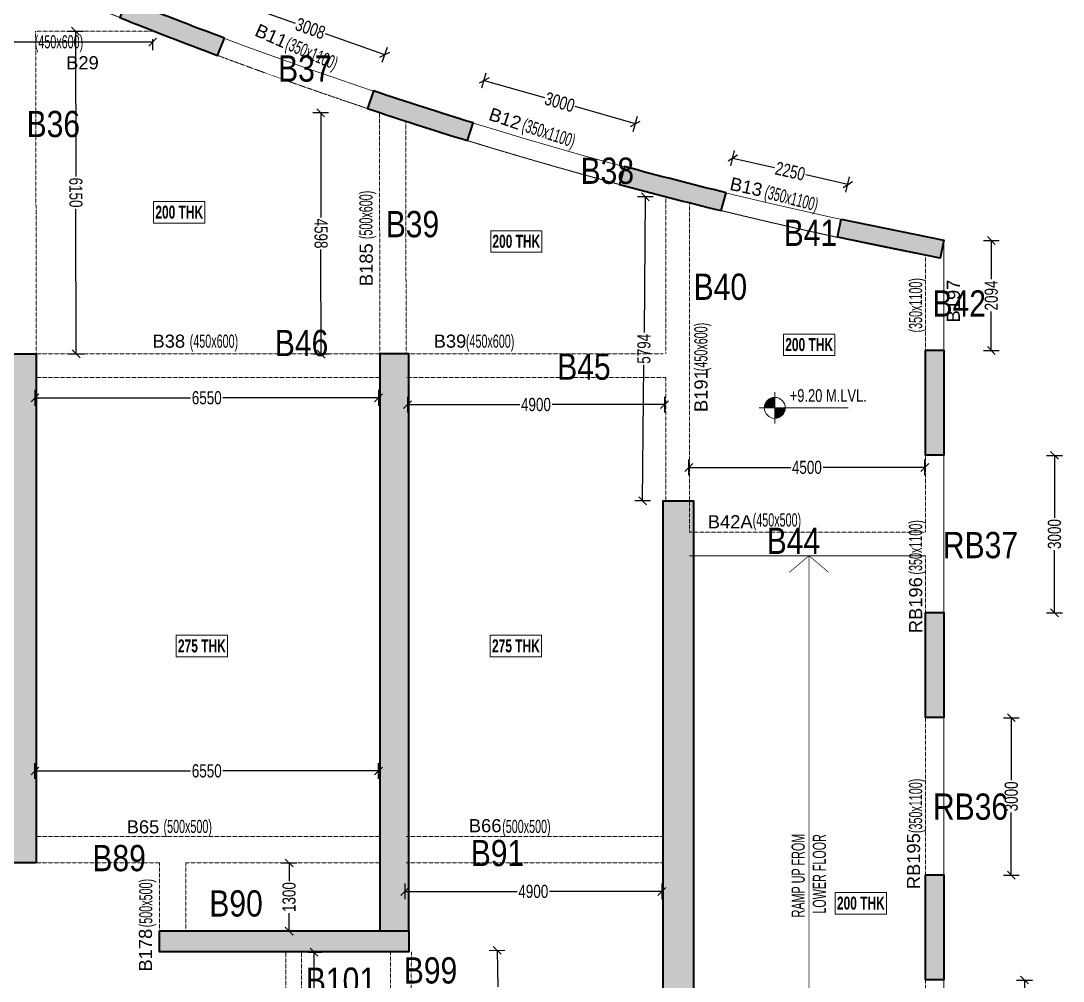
# Model space of a CAD drawing. Header units: millimetres. Extents: x 13 to 72195, y 3 to 63794.
# Drawn here: x 52327 to 72195, y 24773 to 43075 of the extents above; entities that cross this region are included whole.
import ezdxf
from ezdxf.enums import TextEntityAlignment as Align

# ---------------------------------------------------------------- set-up
doc = ezdxf.new("R2010")
doc.units = ezdxf.units.MM
doc.linetypes.add('HIDDEN', pattern=[0.375, 0.25, -0.125])
for name, color, linetype, lineweight in [('A-FLOR-IDEN', 11, 'Continuous', 9), ('G-____-____-DIMS', 7, 'Continuous', 9), ('S-BEAM', 7, 'Continuous', 18), ('S-BEAM-IDEN', 2, 'Continuous', 9), ('S-COL HATCH', 9, 'Continuous', 0), ('S-COLS', 5, 'Continuous', 35)]:
    doc.layers.add(name, color=color, linetype=linetype, lineweight=lineweight)
for name, color, linetype in [('Abhinav working', 6, 'Continuous'), ('Beam Nos', 7, 'Continuous'), ('changes', 7, 'Continuous')]:
    doc.layers.add(name, color=color, linetype=linetype)
doc.styles.add('Dim.s & Anno.(Misc.)', font='ARIALN.TTF')
doc.styles.add('SC-BBS1', font='SansSerif')
doc.styles.add('SOBHA', font='swisscl.ttf')
doc.styles.add('Swis721 LtCn BT', font='swisscl.ttf', dxfattribs={"width": 0.9, "height": 233.355162})
doc.styles.add('Swis721 LtCn BT_1', font='swisscl.ttf', dxfattribs={"height": 240})
doc.styles.add('Swis721 LtCn BT_B', font='', dxfattribs={"width": 0.9, "height": 246.918336})
doc.styles.get('Swis721 LtCn BT_B').set_extended_font_data('Swis721 LtCn BT', bold=True)
doc.dimstyles.new('S-100', dxfattribs={"dimscale": 100, "dimtxt": 2.5, "dimasz": 1.5, "dimexe": 1.5, "dimexo": 1.5, "dimgap": 0.1, "dimtad": 0, "dimdec": 0, "dimrnd": 0.0005, "dimzin": 0, "dimdsep": 46, "dimtxsty": 'SOBHA', "dimblk": 'OBLIQUE', "dimcen": 0.09, "dimclrd": 8, "dimclre": 8, "dimclrt": 6, "dimadec": 0, "dimazin": 0, "dimtfac": 1, "dimtdec": 0, "dimtofl": 0, "dimtmove": 0, "dimatfit": 3, "dimfxl": 1.5, "dimfxlon": 1, "dimtolj": 1, "dimtzin": 0, "dimlwd": -1, "dimlwe": -1, "dimarcsym": 0})

# ---------------------------------------------------------------- blocks, each defined once
blk = doc.blocks.new('A$Cb7cd9481')
at = {"layer": 'S-COL HATCH', "transparency": 33554687}
h = blk.add_hatch(color=256, dxfattribs=at)
h.dxf.hatch_style = 1
h.paths.add_polyline_path([(36311, 21885), (36443, 22213, -0.006015), (34578, 22935), (34446, 22609, 0.00603)])
h = blk.add_hatch(color=256, dxfattribs=at)
h.dxf.hatch_style = 1
h.paths.add_polyline_path([(41071, 20263), (41183, 20599, -0.006015), (39279, 21210), (39167, 20874, 0.00603)])
h = blk.add_hatch(color=256, dxfattribs=at)
h.dxf.hatch_style = 1
h.paths.add_polyline_path([(45907, 18929), (46003, 19269, -0.006016), (44065, 19767), (43970, 19427, 0.006031)])
h = blk.add_hatch(color=256, dxfattribs=at)
h.dxf.hatch_style = 1
h.paths.add_polyline_path([(48195, 18764), (48125, 18421), (50085, 18021), (50155, 18363)])
h = blk.add_hatch(color=256, dxfattribs=at)
h.dxf.hatch_style = 1
h.paths.add_polyline_path([(50155, 16269), (49805, 16269), (49805, 14269), (50155, 14269)])
h = blk.add_hatch(color=256, dxfattribs=at)
h.dxf.hatch_style = 1
h.paths.add_polyline_path([(49805, 9269), (50155, 9269), (50155, 11269), (49805, 11269)])
h = blk.add_hatch(color=256, dxfattribs=at)
h.dxf.hatch_style = 1
h.paths.add_polyline_path([(50155, 6269), (49805, 6269), (49805, 4269), (50155, 4269)])
at = {"layer": 'S-COLS', "elevation": 0}
for points in [[(36443, 22213, -0.006015), (34578, 22935), (34446, 22609, 0.00603), (36311, 21885), (36443, 22213)], [(39167, 20874, 0.00603), (41071, 20263), (41183, 20599, -0.006015), (39279, 21210), (39167, 20874)], [(46003, 19269, -0.006016), (44065, 19767), (43970, 19427, 0.006031), (45907, 18929), (46003, 19269)]]:
    blk.add_lwpolyline(points, format="xyb", dxfattribs=at)
blk.add_lwpolyline([(48195, 18764), (50155, 18363), (50085, 18021), (48125, 18421), (48195, 18764)], dxfattribs=at)
for points in [[(49805, 16269), (50155, 16269), (50155, 14269), (49805, 14269)], [(49805, 11269), (50155, 11269), (50155, 9269), (49805, 9269)], [(49805, 6269), (50155, 6269), (50155, 4269), (49805, 4269)]]:
    blk.add_lwpolyline(points, close=True, dxfattribs=at)
blk = doc.blocks.new('Spot Elevations - M_Spot Elevation - Target Filled-23738-FIRST FLOOR  FRAMING PLAN _NTA_')
at = {"layer": 'G-____-____-DIMS'}
h = blk.add_hatch(color=256, dxfattribs=at)
edge = h.paths.add_edge_path(flags=0)
edge.add_line((0, 0), (-2, 0))
edge.add_arc((0, 0), 2, 90, 180, ccw=False)
edge.add_line((0, 2), (0, 0))
h = blk.add_hatch(color=256, dxfattribs=at)
edge = h.paths.add_edge_path(flags=0)
edge.add_line((0, 0), (2, 0))
edge.add_arc((0, 0), 2, 270, 360, ccw=False)
edge.add_line((0, -2), (0, 0))
for p, q in [((0, -3), (0, 3)), ((-3, 0), (14, 0))]:
    blk.add_line(p, q, dxfattribs=at)
blk.add_circle((0, 0), 2, dxfattribs=at)
blk = doc.blocks.new('A$C0921b736')
at = {"layer": 'S-COL HATCH', "transparency": 33554687}
h = blk.add_hatch(color=256, dxfattribs=at)
h.dxf.hatch_style = 1
h.paths.add_polyline_path([(40725, 12975), (40225, 12975), (40225, 22675), (40725, 22675)])
h = blk.add_hatch(color=256, dxfattribs=at)
h.dxf.hatch_style = 1
h.paths.add_polyline_path([(43075, 11675), (43075, 11275), (47825, 11275), (47825, 11675)])
h.paths.add_polyline_path([(47825, 22675), (47275, 22675), (47275, 11675), (47825, 11675)])
h = blk.add_hatch(color=256, dxfattribs=at)
h.dxf.hatch_style = 1
h.paths.add_polyline_path([(53250, 8375), (53250, 19875), (52675, 19875), (52675, 8775), (47865, 8775), (47865, 9275), (47465, 9275), (47465, 8375)])
at = {"layer": 'S-COLS', "elevation": 0}
for points in [[(40725, 12975), (40225, 12975), (40225, 22675), (40725, 22675)], [(43075, 11675), (47825, 11675), (47825, 11275), (43075, 11275)]]:
    blk.add_lwpolyline(points, close=True, dxfattribs=at)
at = {"layer": 'S-COLS'}
blk.add_lwpolyline([(47825, 11675), (47825, 22675), (47275, 22675), (47275, 11675), (47825, 11675)], dxfattribs=at)
blk.add_lwpolyline([(53250, 8375), (47465, 8375), (47465, 9275), (47865, 9275), (47865, 8775), (52675, 8775), (52675, 19875), (53250, 19875)], close=True, dxfattribs=at)
blk = doc.blocks.new('_OBLIQUE')
at = {"color": 0, "linetype": 'ByBlock'}
blk.add_line((-0.5, -0.5), (0.5, 0.5), dxfattribs=at)
blk = doc.blocks.new('*D335')
at = {"layer": 'Abhinav working', "color": 8, "transparency": 16777216}
for p, q in [((41343, 42726), (41343, 42518)), ((54839, 42725), (54839, 42517)), ((41343, 42668), (47709, 42667)), ((54839, 42667), (48473, 42667))]:
    blk.add_line(p, q, dxfattribs=at)
at = {"layer": 'Defpoints', "color": 0, "transparency": 16777216}
for p in [(41343, 42876, 0), (54839, 42875), (41343, 42668)]:
    blk.add_point(p, dxfattribs=at)
at = {"layer": 'Abhinav working', "color": 8, "transparency": 16777216, "xscale": 150, "yscale": 150, "zscale": 150}
for p, rotation in [((41343, 42668), 179.9950339990101), ((54839, 42667), 359.9950339990102)]:
    blk.add_blockref('_OBLIQUE', p, dxfattribs=dict(at, rotation=rotation))
at = {"layer": 'Abhinav working', "color": 6, "transparency": 16777216, "insert": (48091, 42667), "char_height": 250, "attachment_point": 5, "rotation": 359.995, "style": 'SOBHA'}
blk.add_mtext('\\A1;13496', dxfattribs=at)
blk = doc.blocks.new('*D339')
at = {"layer": 'Abhinav working', "color": 8, "transparency": 16777216}
for p, q in [((53219, 42876), (53519, 42877)), ((53369, 42877), (53374, 40109)), ((53381, 36727), (53375, 39494)), ((53231, 36726), (53531, 36727))]:
    blk.add_line(p, q, dxfattribs=at)
at = {"layer": 'Defpoints', "color": 0, "transparency": 16777216}
for p in [(52583, 42875, 0), (52596, 36725, 0), (53381, 36727)]:
    blk.add_point(p, dxfattribs=at)
at = {"layer": 'Abhinav working', "color": 8, "transparency": 16777216, "xscale": 150, "yscale": 150, "zscale": 150}
for p, rotation in [((53369, 42877), 90.1154672745573), ((53381, 36727), 270.1154672745573)]:
    blk.add_blockref('_OBLIQUE', p, dxfattribs=dict(at, rotation=rotation))
at = {"layer": 'Abhinav working', "color": 6, "transparency": 16777216, "insert": (53375, 39802), "char_height": 250, "attachment_point": 5, "rotation": 270.1155, "style": 'SOBHA'}
blk.add_mtext('\\A1;6150', dxfattribs=at)
blk = doc.blocks.new('*D340')
at = {"layer": 'Abhinav working', "color": 8, "transparency": 16777216}
for p, q in [((56378, 43289), (56478, 43572)), ((56428, 43431), (57558, 43032)), ((59265, 42430), (58136, 42828)), ((59215, 42289), (59315, 42572))]:
    blk.add_line(p, q, dxfattribs=at)
at = {"layer": 'Defpoints', "color": 0, "transparency": 16777216}
for p in [(56183, 42735, 0), (59265, 42430), (59020, 41735, 0)]:
    blk.add_point(p, dxfattribs=at)
at = {"layer": 'Abhinav working', "color": 8, "transparency": 16777216, "xscale": 150, "yscale": 150, "zscale": 150}
for p, rotation in [((56428, 43431), 160.5791166592864), ((59265, 42430), 340.5791166592865)]:
    blk.add_blockref('_OBLIQUE', p, dxfattribs=dict(at, rotation=rotation))
at = {"layer": 'Abhinav working', "color": 6, "transparency": 16777216, "insert": (57847, 42930), "char_height": 250, "attachment_point": 5, "rotation": 340.5791, "style": 'SOBHA'}
blk.add_mtext('\\A1;3008', dxfattribs=at)
blk = doc.blocks.new('*D341')
at = {"layer": 'Abhinav working', "color": 8, "transparency": 16777216}
for p, q in [((61117, 41796), (61200, 42084)), ((61159, 41940), (62306, 41611)), ((64042, 41112), (62895, 41441)), ((64001, 40968), (64083, 41256))]:
    blk.add_line(p, q, dxfattribs=at)
at = {"layer": 'Defpoints', "color": 0, "transparency": 16777216}
for p in [(60923, 41120, 0), (64042, 41112), (63807, 40292, 0)]:
    blk.add_point(p, dxfattribs=at)
at = {"layer": 'Abhinav working', "color": 8, "transparency": 16777216, "xscale": 150, "yscale": 150, "zscale": 150}
for p, rotation in [((61159, 41940), 163.9725199329885), ((64042, 41112), 343.9725199329885)]:
    blk.add_blockref('_OBLIQUE', p, dxfattribs=dict(at, rotation=rotation))
at = {"layer": 'Abhinav working', "color": 6, "transparency": 16777216, "insert": (62600, 41526), "char_height": 250, "attachment_point": 5, "rotation": 343.9725, "style": 'SOBHA'}
blk.add_mtext('\\A1;3000', dxfattribs=at)
blk = doc.blocks.new('*D342')
at = {"layer": 'Abhinav working', "color": 8, "transparency": 16777216}
for p, q in [((58193, 41321), (57893, 41321)), ((58043, 41321), (58047, 39330)), ((58052, 36723), (58048, 38714)), ((58202, 36723), (57902, 36722))]:
    blk.add_line(p, q, dxfattribs=at)
at = {"layer": 'Defpoints', "color": 0, "transparency": 16777216}
for p in [(58043, 41321), (59136, 41323), (59146, 36725)]:
    blk.add_point(p, dxfattribs=at)
at = {"layer": 'Abhinav working', "color": 8, "transparency": 16777216, "xscale": 150, "yscale": 150, "zscale": 150}
for p, rotation in [((58043, 41321), 90.11535317310951), ((58052, 36723), 270.1153531731095)]:
    blk.add_blockref('_OBLIQUE', p, dxfattribs=dict(at, rotation=rotation))
at = {"layer": 'Abhinav working', "color": 6, "transparency": 16777216, "insert": (58048, 39022), "char_height": 250, "attachment_point": 5, "rotation": 270.1154, "style": 'SOBHA'}
blk.add_mtext('\\A1;4598', dxfattribs=at)
blk = doc.blocks.new('*D343')
at = {"layer": 'Abhinav working', "color": 8, "transparency": 16777216}
for p, q in [((64380, 39720), (64080, 39723)), ((64230, 39722), (64207, 37133)), ((64179, 33928), (64202, 36517)), ((64329, 33927), (64029, 33929))]:
    blk.add_line(p, q, dxfattribs=at)
at = {"layer": 'Defpoints', "color": 0, "transparency": 16777216}
for p in [(64596, 39718, 0), (64179, 33928), (64546, 33925)]:
    blk.add_point(p, dxfattribs=at)
at = {"layer": 'Abhinav working', "color": 8, "transparency": 16777216, "xscale": 150, "yscale": 150, "zscale": 150}
for p, rotation in [((64230, 39722), 89.5047423656764), ((64179, 33928), 269.5047423656764)]:
    blk.add_blockref('_OBLIQUE', p, dxfattribs=dict(at, rotation=rotation))
at = {"layer": 'Abhinav working', "color": 6, "transparency": 16777216, "insert": (64205, 36825), "char_height": 250, "attachment_point": 5, "rotation": 89.5047, "style": 'SOBHA'}
blk.add_mtext('\\A1;5794', dxfattribs=at)
blk = doc.blocks.new('*D344')
at = {"layer": 'Abhinav working', "color": 8, "transparency": 16777216}
for p, q in [((65863, 40314), (65930, 40606)), ((65897, 40460), (66694, 40277)), ((68090, 39958), (67292, 40140)), ((68056, 39811), (68123, 40104))]:
    blk.add_line(p, q, dxfattribs=at)
at = {"layer": 'Defpoints', "color": 0, "transparency": 16777216}
for p in [(68090, 39958), (65743, 39791, 0), (67937, 39289, 0)]:
    blk.add_point(p, dxfattribs=at)
at = {"layer": 'Abhinav working', "color": 8, "transparency": 16777216, "xscale": 150, "yscale": 150, "zscale": 150}
for p, rotation in [((65897, 40460), 167.0951783105436), ((68090, 39958), 347.0951783105436)]:
    blk.add_blockref('_OBLIQUE', p, dxfattribs=dict(at, rotation=rotation))
at = {"layer": 'Abhinav working', "color": 6, "transparency": 16777216, "insert": (66993, 40209), "char_height": 250, "attachment_point": 5, "rotation": 347.0952, "style": 'SOBHA'}
blk.add_mtext('\\A1;2250', dxfattribs=at)
blk = doc.blocks.new('*D345')
at = {"layer": 'Abhinav working', "color": 8, "transparency": 16777216}
for p, q in [((70676, 38888), (70976, 38888)), ((70826, 38888), (70826, 38149)), ((70826, 36794), (70826, 37534)), ((70676, 36794), (70976, 36794))]:
    blk.add_line(p, q, dxfattribs=at)
at = {"layer": 'Defpoints', "color": 0, "transparency": 16777216}
for p in [(69896, 38888, 0), (69896, 36794, 0), (70826, 36794)]:
    blk.add_point(p, dxfattribs=at)
at = {"layer": 'Abhinav working', "color": 8, "transparency": 16777216, "xscale": 150, "yscale": 150, "zscale": 150}
for p, rotation in [((70826, 38888), 90), ((70826, 36794), 270)]:
    blk.add_blockref('_OBLIQUE', p, dxfattribs=dict(at, rotation=rotation))
at = {"layer": 'Abhinav working', "color": 6, "transparency": 16777216, "insert": (70826, 37841), "char_height": 250, "attachment_point": 5, "rotation": 90, "style": 'SOBHA'}
blk.add_mtext('\\A1;2094', dxfattribs=at)
blk = doc.blocks.new('*D346')
at = {"layer": 'Abhinav working', "color": 8, "transparency": 16777216}
for p, q in [((65060, 34414), (65060, 34714)), ((69560, 34414), (69560, 34714)), ((65060, 34564), (67002, 34564)), ((69560, 34564), (67618, 34564))]:
    blk.add_line(p, q, dxfattribs=at)
at = {"layer": 'Defpoints', "color": 0, "transparency": 16777216}
for p in [(69560, 34564), (65060, 33325, 0), (69560, 33325, 0)]:
    blk.add_point(p, dxfattribs=at)
at = {"layer": 'Abhinav working', "color": 8, "transparency": 16777216, "xscale": 150, "yscale": 150, "zscale": 150, "rotation": 180}
blk.add_blockref('_OBLIQUE', (65060, 34564), dxfattribs=at)
at = {"layer": 'Abhinav working', "color": 8, "transparency": 16777216, "xscale": 150, "yscale": 150, "zscale": 150}
blk.add_blockref('_OBLIQUE', (69560, 34564), dxfattribs=at)
at = {"layer": 'Abhinav working', "color": 6, "transparency": 16777216, "insert": (67310, 34564), "char_height": 250, "attachment_point": 5, "style": 'SOBHA'}
blk.add_mtext('\\A1;4500', dxfattribs=at)
blk = doc.blocks.new('*D347')
at = {"layer": 'Abhinav working', "color": 8, "transparency": 16777216}
for p, q in [((59696, 35911), (59696, 35611)), ((64596, 35911), (64596, 35611)), ((59696, 35761), (61837, 35761)), ((64596, 35761), (62454, 35761))]:
    blk.add_line(p, q, dxfattribs=at)
at = {"layer": 'Defpoints', "color": 0, "transparency": 16777216}
for p in [(59696, 36275), (64596, 36275), (64596, 35761)]:
    blk.add_point(p, dxfattribs=at)
at = {"layer": 'Abhinav working', "color": 8, "transparency": 16777216, "xscale": 150, "yscale": 150, "zscale": 150, "rotation": 180}
blk.add_blockref('_OBLIQUE', (59696, 35761), dxfattribs=at)
at = {"layer": 'Abhinav working', "color": 8, "transparency": 16777216, "xscale": 150, "yscale": 150, "zscale": 150}
blk.add_blockref('_OBLIQUE', (64596, 35761), dxfattribs=at)
at = {"layer": 'Abhinav working', "color": 6, "transparency": 16777216, "insert": (62146, 35761), "char_height": 250, "attachment_point": 5, "style": 'SOBHA'}
blk.add_mtext('\\A1;4900', dxfattribs=at)
blk = doc.blocks.new('*D348')
at = {"layer": 'Abhinav working', "color": 8, "transparency": 16777216}
for p, q in [((52596, 36040), (52596, 35740)), ((59146, 36040), (59146, 35740)), ((52596, 35890), (55563, 35890)), ((59146, 35890), (56178, 35890))]:
    blk.add_line(p, q, dxfattribs=at)
at = {"layer": 'Defpoints', "color": 0, "transparency": 16777216}
for p in [(52596, 36275), (59146, 36275), (59146, 35890)]:
    blk.add_point(p, dxfattribs=at)
at = {"layer": 'Abhinav working', "color": 8, "transparency": 16777216, "xscale": 150, "yscale": 150, "zscale": 150, "rotation": 180}
blk.add_blockref('_OBLIQUE', (52596, 35890), dxfattribs=at)
at = {"layer": 'Abhinav working', "color": 8, "transparency": 16777216, "xscale": 150, "yscale": 150, "zscale": 150}
blk.add_blockref('_OBLIQUE', (59146, 35890), dxfattribs=at)
at = {"layer": 'Abhinav working', "color": 6, "transparency": 16777216, "insert": (55871, 35890), "char_height": 250, "attachment_point": 5, "style": 'SOBHA'}
blk.add_mtext('\\A1;6550', dxfattribs=at)
blk = doc.blocks.new('*D388')
at = {"layer": 'Abhinav working', "color": 8, "transparency": 16777216}
for p, q in [((52596, 28629), (52596, 28929)), ((59146, 28629), (59146, 28929)), ((52596, 28779), (55563, 28779)), ((59146, 28779), (56178, 28779))]:
    blk.add_line(p, q, dxfattribs=at)
at = {"layer": 'Defpoints', "color": 0, "transparency": 16777216}
for p in [(59146, 28779), (52596, 27525, 0), (59146, 27525)]:
    blk.add_point(p, dxfattribs=at)
at = {"layer": 'Abhinav working', "color": 8, "transparency": 16777216, "xscale": 150, "yscale": 150, "zscale": 150, "rotation": 180}
blk.add_blockref('_OBLIQUE', (52596, 28779), dxfattribs=at)
at = {"layer": 'Abhinav working', "color": 8, "transparency": 16777216, "xscale": 150, "yscale": 150, "zscale": 150}
blk.add_blockref('_OBLIQUE', (59146, 28779), dxfattribs=at)
at = {"layer": 'Abhinav working', "color": 6, "transparency": 16777216, "insert": (55871, 28779), "char_height": 250, "attachment_point": 5, "style": 'SOBHA'}
blk.add_mtext('\\A1;6550', dxfattribs=at)
blk = doc.blocks.new('*D389')
at = {"layer": 'Abhinav working', "color": 8, "transparency": 16777216}
for p, q in [((57291, 27025), (57591, 27025)), ((57441, 27025), (57441, 26679)), ((57441, 25725), (57441, 26071)), ((57291, 25725), (57591, 25725))]:
    blk.add_line(p, q, dxfattribs=at)
at = {"layer": 'Defpoints', "color": 0, "transparency": 16777216}
for p in [(55446, 27025), (55446, 25725, 0), (57441, 25725)]:
    blk.add_point(p, dxfattribs=at)
at = {"layer": 'Abhinav working', "color": 8, "transparency": 16777216, "xscale": 150, "yscale": 150, "zscale": 150}
for p, rotation in [((57441, 27025), 90), ((57441, 25725), 270)]:
    blk.add_blockref('_OBLIQUE', p, dxfattribs=dict(at, rotation=rotation))
at = {"layer": 'Abhinav working', "color": 6, "transparency": 16777216, "insert": (57441, 26375), "char_height": 250, "attachment_point": 5, "rotation": 90, "style": 'SOBHA'}
blk.add_mtext('\\A1;1300', dxfattribs=at)
blk = doc.blocks.new('*D390')
at = {"layer": 'Abhinav working', "color": 8, "transparency": 16777216}
for p, q in [((59646, 26632), (59646, 26332)), ((64546, 26632), (64546, 26332)), ((59646, 26482), (61787, 26482)), ((64546, 26482), (62404, 26482))]:
    blk.add_line(p, q, dxfattribs=at)
at = {"layer": 'Defpoints', "color": 0, "transparency": 16777216}
for p in [(59646, 27025), (64546, 27025), (64546, 26482)]:
    blk.add_point(p, dxfattribs=at)
at = {"layer": 'Abhinav working', "color": 8, "transparency": 16777216, "xscale": 150, "yscale": 150, "zscale": 150, "rotation": 180}
blk.add_blockref('_OBLIQUE', (59646, 26482), dxfattribs=at)
at = {"layer": 'Abhinav working', "color": 8, "transparency": 16777216, "xscale": 150, "yscale": 150, "zscale": 150}
blk.add_blockref('_OBLIQUE', (64546, 26482), dxfattribs=at)
at = {"layer": 'Abhinav working', "color": 6, "transparency": 16777216, "insert": (62096, 26482), "char_height": 250, "attachment_point": 5, "style": 'SOBHA'}
blk.add_mtext('\\A1;4900', dxfattribs=at)
blk = doc.blocks.new('*D395')
at = {"layer": 'Abhinav working', "color": 8, "transparency": 16777216}
for p, q in [((61256, 25356), (61556, 25362)), ((61406, 25359), (61420, 24666)), ((61446, 23359), (61432, 24053)), ((61296, 23356), (61596, 23362))]:
    blk.add_line(p, q, dxfattribs=at)
at = {"layer": 'Defpoints', "color": 0, "transparency": 16777216}
for p in [(59296, 25317, 0), (59336, 23317), (61446, 23359)]:
    blk.add_point(p, dxfattribs=at)
at = {"layer": 'Abhinav working', "color": 8, "transparency": 16777216, "xscale": 150, "yscale": 150, "zscale": 150}
for p, rotation in [((61406, 25359), 91.14573770550787), ((61446, 23359), 271.1457377055079)]:
    blk.add_blockref('_OBLIQUE', p, dxfattribs=dict(at, rotation=rotation))
at = {"layer": 'Abhinav working', "color": 6, "transparency": 16777216, "insert": (61426, 24359), "char_height": 250, "attachment_point": 5, "rotation": 271.1457, "style": 'SOBHA'}
blk.add_mtext('\\A1;2000', dxfattribs=at)
blk = doc.blocks.new('*D397')
at = {"layer": 'Abhinav working', "color": 8, "transparency": 16777216}
for p, q in [((57800, 25325), (58065, 25325)), ((57915, 25325), (57915, 24632)), ((57915, 23325), (57915, 24018)), ((57800, 23325), (58065, 23325))]:
    blk.add_line(p, q, dxfattribs=at)
at = {"layer": 'Defpoints', "color": 0, "transparency": 16777216}
for p in [(57650, 25325, 0), (57650, 23325), (57915, 23325)]:
    blk.add_point(p, dxfattribs=at)
at = {"layer": 'Abhinav working', "color": 8, "transparency": 16777216, "xscale": 150, "yscale": 150, "zscale": 150}
for p, rotation in [((57915, 25325), 90), ((57915, 23325), 270)]:
    blk.add_blockref('_OBLIQUE', p, dxfattribs=dict(at, rotation=rotation))
at = {"layer": 'Abhinav working', "color": 6, "transparency": 16777216, "insert": (57915, 24325), "char_height": 250, "attachment_point": 5, "rotation": 90, "style": 'SOBHA'}
blk.add_mtext('\\A1;2000', dxfattribs=at)
blk = doc.blocks.new('*D283')
at = {"layer": 'Abhinav working', "color": 8, "transparency": 16777216}
for p, q in [((71309, 24794), (71609, 24794)), ((71459, 24794), (71459, 23601)), ((71459, 21794), (71459, 22987)), ((71309, 21794), (71609, 21794))]:
    blk.add_line(p, q, dxfattribs=at)
at = {"layer": 'Defpoints', "color": 0, "transparency": 16777216}
for p in [(69896, 24794, 0), (71459, 24794), (69896, 21794, 0)]:
    blk.add_point(p, dxfattribs=at)
at = {"layer": 'Abhinav working', "color": 8, "transparency": 16777216, "xscale": 150, "yscale": 150, "zscale": 150}
for p, rotation in [((71459, 24794), 90), ((71459, 21794), 270)]:
    blk.add_blockref('_OBLIQUE', p, dxfattribs=dict(at, rotation=rotation))
at = {"layer": 'Abhinav working', "color": 6, "transparency": 16777216, "insert": (71459, 23294), "char_height": 250, "attachment_point": 5, "rotation": 90, "style": 'SOBHA'}
blk.add_mtext('\\A1;3000', dxfattribs=at)
blk = doc.blocks.new('*D284')
at = {"layer": 'Abhinav working', "color": 8, "transparency": 16777216}
for p, q in [((71057, 29794), (71357, 29794)), ((71207, 29794), (71207, 28601)), ((71207, 26794), (71207, 27987)), ((71057, 26794), (71357, 26794))]:
    blk.add_line(p, q, dxfattribs=at)
at = {"layer": 'Defpoints', "color": 0, "transparency": 16777216}
for p in [(69896, 29794, 0), (71207, 29794), (69896, 26794, 0)]:
    blk.add_point(p, dxfattribs=at)
at = {"layer": 'Abhinav working', "color": 8, "transparency": 16777216, "xscale": 150, "yscale": 150, "zscale": 150}
for p, rotation in [((71207, 29794), 90), ((71207, 26794), 270)]:
    blk.add_blockref('_OBLIQUE', p, dxfattribs=dict(at, rotation=rotation))
at = {"layer": 'Abhinav working', "color": 6, "transparency": 16777216, "insert": (71207, 28294), "char_height": 250, "attachment_point": 5, "rotation": 90, "style": 'SOBHA'}
blk.add_mtext('\\A1;3000', dxfattribs=at)
blk = doc.blocks.new('*D285')
at = {"layer": 'Abhinav working', "color": 8, "transparency": 16777216}
for p, q in [((71881, 34794), (72181, 34794)), ((72031, 34794), (72031, 33601)), ((72031, 31794), (72031, 32987)), ((71881, 31794), (72181, 31794))]:
    blk.add_line(p, q, dxfattribs=at)
at = {"layer": 'Defpoints', "color": 0, "transparency": 16777216}
for p in [(69896, 34794, 0), (72031, 34794), (69896, 31794, 0)]:
    blk.add_point(p, dxfattribs=at)
at = {"layer": 'Abhinav working', "color": 8, "transparency": 16777216, "xscale": 150, "yscale": 150, "zscale": 150}
for p, rotation in [((72031, 34794), 90), ((72031, 31794), 270)]:
    blk.add_blockref('_OBLIQUE', p, dxfattribs=dict(at, rotation=rotation))
at = {"layer": 'Abhinav working', "color": 6, "transparency": 16777216, "insert": (72031, 33294), "char_height": 250, "attachment_point": 5, "rotation": 90, "style": 'SOBHA'}
blk.add_mtext('\\A1;3000', dxfattribs=at)

msp = doc.modelspace()

# ---------------------------------------------------------------- linework, layer by layer
at = {"layer": 'A-FLOR-IDEN', "color": 8, "flags": 128}
for points in [[(55835.6, 39631), (55835.6, 39219.2), (54858.1, 39219.2), (54858.1, 39631)], [(55835.6, 39631), (55835.6, 39219.2), (54858.1, 39219.2), (54858.1, 39631)], [(62260.6, 39075.5), (62260.6, 38663.7), (61283.1, 38663.7), (61283.1, 39075.5)], [(62260.6, 39075.5), (62260.6, 38663.7), (61283.1, 38663.7), (61283.1, 39075.5)], [(67842.6, 37106.5), (67842.6, 36694.7), (66865.1, 36694.7), (66865.1, 37106.5)], [(67842.6, 37106.5), (67842.6, 36694.7), (66865.1, 36694.7), (66865.1, 37106.5)], [(56266.3, 31363.9), (56266.3, 30952.1), (55288.8, 30952.1), (55288.8, 31363.9)], [(62253.3, 31363.9), (62253.3, 30952.1), (61275.8, 30952.1), (61275.8, 31363.9)]]:
    msp.add_lwpolyline(points, close=True, dxfattribs=at)
at = {"layer": 'A-FLOR-IDEN', "color": 8, "elevation": 0, "flags": 128}
msp.add_lwpolyline([(68827.8, 26461.5), (68827.8, 26049.6), (67850.3, 26049.6), (67850.3, 26461.5)], close=True, dxfattribs=at)
at = {"layer": 'S-BEAM', "linetype": 'HIDDEN'}
for p, q in [((52609.3, 42880.2), (54865.5, 42880.2)), ((52621.7, 36730.2, 0), (52609.3, 42880.2, 0)), ((59171.7, 36730.2), (59162.4, 41328.6)), ((59671.7, 36730.2), (59662.8, 41164.8)), ((64621.8, 36730.2), (64621.8, 39723.7)), ((65071.8, 33330.2), (65071.8, 39609)), ((59171.7, 36730.2), (52621.7, 36730.2, 0)), ((64571.7, 36730.2), (59671.7, 36730.2)), ((59171.7, 36280.2), (52621.7, 36280.2)), ((64621.8, 36280.2), (59671.7, 36280.2)), ((64621.8, 33930.2), (64621.8, 36280.2)), ((69572.1, 33330.2), (65071.8, 33330.2)), ((59171.7, 27530.2), (52621.7, 27530.2)), ((59671.7, 27530.2), (64571.7, 27530.2)), ((54971.7, 27030.2), (47601.7, 27030.2)), ((54971.7, 25730.2, 0), (54971.7, 27030.2, 0)), ((59171.7, 27030.2), (55471.7, 27030.2)), ((55471.7, 25730.2, 0), (55471.7, 27030.2, 0)), ((59671.7, 27030.2), (64571.7, 27030.2)), ((57376.1, 23330.2), (57376.1, 25330.2, 0)), ((57676.1, 23330.2), (57676.1, 25330.2, 0)), ((59371.7, 25330.2), (59371.7, 23330.2)), ((59771.7, 25330.2, 0), (59761.7, 23330.2))]:
    msp.add_line(p, q, dxfattribs=at)
at = {"layer": 'S-BEAM'}
msp.add_line((69572.1, 32880.2), (65071.7, 32880.2), dxfattribs=at)
at = {"layer": 'S-BEAM', "ltscale": 250000, "elevation": 0}
msp.add_lwpolyline([(69922.1, 38893.6, -0.1044195), (37805.1, 52358.6, 0.059137), (29681.9, 57681.4, 0.0634891)], format="xyb", dxfattribs=at)
at = {"layer": 'S-BEAM', "linetype": 'HIDDEN', "elevation": 0}
for points in [[(59162.4, 41328.6, -0.0207042), (52607.5, 43803, -0.0207042)], [(64621.8, 39723.7, -0.0152572), (59662.8, 41164.8, -0.0152572)], [(69586.1, 38601.9, -0.0136644), (65071.8, 39609, -0.0136644)]]:
    msp.add_lwpolyline(points, format="xyb", dxfattribs=at)
at = {"layer": 'S-BEAM', "elevation": 0}
msp.add_lwpolyline([(69922.1, 10109.3), (69922.1, 38893.6)], dxfattribs=at)
at = {"layer": 'S-BEAM', "linetype": 'HIDDEN', "elevation": 0}
for points in [[(69572.1, 33330.2), (69572.1, 38601.9)], [(69572.1, 23430.2), (69572.1, 32880.2)]]:
    msp.add_lwpolyline(points, dxfattribs=at)
at = {"layer": 'S-BEAM', "const_width": 12.5, "elevation": 0}
msp.add_lwpolyline([(67725.4, 32563.9), (67350.4, 32880.2), (66975.4, 32563.9)], dxfattribs=at)
at = {"layer": 'S-BEAM', "const_width": 12.5}
msp.add_lwpolyline([(67350.4, 32880.2), (67350.4, 22980.2)], dxfattribs=at)

# ---------------------------------------------------------------- block references
at = {"layer": 'changes'}
msp.add_blockref('A$C0921b736', (11896.7, 14055), dxfattribs=at)
msp.add_blockref('A$C0921b736', (11896.7, 14055), dxfattribs=at)
at = {"layer": 'G-____-____-DIMS', "xscale": 99.99999999999991, "yscale": 99.99999999999991, "zscale": 99.99999999999991}
msp.add_blockref('Spot Elevations - M_Spot Elevation - Target Filled-23738-FIRST FLOOR  FRAMING PLAN _NTA_', (66698.1, 35698.5, 0), dxfattribs=at)
at = {"layer": 'S-BEAM'}
msp.add_blockref('A$Cb7cd9481', (19767.3, 20530.2), dxfattribs=at)

# ---------------------------------------------------------------- texts
at = {"layer": 'A-FLOR-IDEN', "color": 1, "char_height": 246.92, "width": 1155, "attachment_point": 2, "line_spacing_factor": 0.964267, "style": 'Swis721 LtCn BT_B'}
for s, insert in [('200 THK', (55346.9, 39553)), ('200 THK', (55346.9, 39553)), ('200 THK', (61771.9, 38997.5)), ('200 THK', (61771.9, 38997.5)), ('200 THK', (67353.9, 37028.5)), ('200 THK', (67353.9, 37028.5)), ('275 THK', (55777.5, 31285.9)), ('275 THK', (61764.5, 31285.9)), ('200 THK', (68339, 26383.4))]:
    msp.add_mtext(s, dxfattribs=dict(at, insert=insert))
at = {"layer": 'Abhinav working', "char_height": 500, "attachment_point": 1, "style": 'Dim.s & Anno.(Misc.)'}
for s, insert in [('B37', (57231, 42416.3)), ('B36', (52436.6, 41359.4)), ('B38', (62996.7, 40468.2, 0)), ('B39', (59282.7, 39450.9)), ('B41', (66868.6, 39283.9)), ('B40', (65151.9, 38257.3)), ('B42', (69705.7, 37939.3)), ('B46', (57168.8, 37185.1)), ('B45', (62551.1, 36733.9)), ('B44', (66544.5, 33414.9)), ('RB37', (69903.1, 33333.7)), ('RB36', (69713.5, 28349, 0)), ('B91', (60903.2, 27464.4)), ('B89', (53690.7, 27368.3, 0)), ('B90', (55919.4, 26503.8)), ('B99', (59627.2, 25227.6)), ('B101', (57760.3, 25031.9))]:
    msp.add_mtext_dynamic_manual_height_columns(s, width=21149.247, gutter_width=5423.5, heights=[0], dxfattribs=dict(at, insert=insert))
at = {"layer": 'Beam Nos', "color": 3, "style": 'SC-BBS1'}
for s, rotation, p in [('B11', 335.98891, (57019.1, 42606.5)), ('B12', 341.26756, (61495.9, 41021.9)), ('B13', 347.63505, (66111.6, 39716.6, 0)), ('B185', 90, (59109.8, 38427.4)), ('B191', 90, (65491.2, 36027.4, 0)), ('B178', 90, (54901.9, 25363.6))]:
    msp.add_text(s, height=250, rotation=rotation, dxfattribs=at).set_placement(p, align=Align.BOTTOM_CENTER)
for s, p in [('B29', (53501.8, 42076.6)), ('B38', (55147.3, 36770.1)), ('B39', (60507.4, 36770.1)), ('B42A', (65849.2, 33328.1)), ('B65', (54655.9, 27513.8)), ('B66', (61177.9, 27535.6, 0))]:
    msp.add_text(s, height=250, dxfattribs=at).set_placement(p, align=Align.BOTTOM_CENTER)
at = {"layer": 'Beam Nos', "style": 'SC-BBS1'}
for s, p in [('B197', (70301.7, 37735.2, 0)), ('RB196', (69583.6, 31938.1, 0)), ('RB195', (69543.6, 27059.3, 0))]:
    msp.add_text(s, height=250, rotation=90, dxfattribs=at).set_placement(p, align=Align.BOTTOM_CENTER)
at = {"layer": 'G-____-____-DIMS', "insert": (66983.4, 36054.1, 0), "char_height": 240, "width": 1683.881, "attachment_point": 1, "line_spacing_factor": 0.970126, "style": 'Swis721 LtCn BT_1'}
msp.add_mtext('+9.20 M.LVL.', dxfattribs=at)
at = {"layer": 'S-BEAM-IDEN', "style": 'Swis721 LtCn BT', "width": 0.8}
for s, rotation, p in [('(450x600)', 360, (52592.5, 42551)), ('(350x1100)', 336.76966, (57349.4, 42545.7)), ('(350x1100)', 341.7169, (61862, 40981.9)), ('(350x1100)', 345.46876, (66484.6, 39703.4)), ('(500x600)', 90, (59029, 38914.2)), ('(350x1100)', 90, (69506.9, 37135.7)), ('(450x600)', 90, (65414, 36397.3)), ('(350x1100)', 90, (69506.9, 32522.2, 0)), ('(350x1100)', 90, (69506.9, 27594.2)), ('RAMP UP FROM', 90, (67268.9, 25987.8)), ('LOWER FLOOR', 90, (67673.8, 26058.7)), ('(500x500)', 90, (54833.2, 25798.9))]:
    msp.add_text(s, height=250, rotation=rotation, dxfattribs=at).set_placement(p)
for s, p in [('(450x600)', (55546.5, 36845.2)), ('(450x600)', (60810.5, 36845.2)), ('(450x500)', (66278.1, 33437.6)), ('(500x500)', (55046.6, 27596.9)), ('(500x500)', (61502.6, 27596.9))]:
    msp.add_text(s, height=250, dxfattribs=at).set_placement(p)

# ---------------------------------------------------------------- dimensions: what is measured, and where the dimension line sits
at = {"layer": 'Abhinav working'}
for p1, p2, distance, picture, middle in [((56183, 42735.1, 0), (59020.1, 41734.8, 0), 737.5, '*D340', (57846.7, 42930.5)), ((52583.2, 42875, 0), (52595.6, 36725, 0), 785.4, '*D339', (53374.8, 39801.5)), ((54839.5, 42875), (41343.1, 42876.1, 0), 208.3, '*D335', (48091.3, 42667.3)), ((60923.4, 41120.1, 0), (63806.5, 40291.8, 0), 853.1, '*D341', (62600.5, 41525.8)), ((59145.6, 36725), (59136.4, 41323.3), 1093.5, '*D342', (58047.5, 39021.9)), ((65743.3, 39791.3, 0), (67936.5, 39288.8, 0), 686, '*D344', (66993.2, 40208.8)), ((64595.7, 39718.4, 0), (64545.6, 33925), -366.2, '*D343', (64204.5, 36824.8)), ((69896, 38888.3, 0), (69896, 36794.2, 0), 929.7, '*D345', (70825.7, 37841.3)), ((59695.6, 36275), (64595.7, 36275), -514.2, '*D347', (62145.7, 35760.8)), ((69896, 26794.2, 0), (69896, 29794.2, 0), -1310.7, '*D284', (71206.7, 28294.2)), ((59645.6, 27025), (64545.6, 27025), -543, '*D390', (62095.6, 26482)), ((59295.7, 25316.9, 0), (59335.7, 23316.9), 2111, '*D395', (61426.2, 24359.2)), ((69896, 21794.2, 0), (69896, 24794.2, 0), -1562.7, '*D283', (71458.7, 23294.2))]:
    dim = msp.add_aligned_dim(p1=p1, p2=p2, distance=distance, dimstyle='S-100', dxfattribs=at)
    dim.commit()
    dim.dimension.update_dxf_attribs({"geometry": picture, "text_midpoint": middle})
for base, p1, p2, picture, middle in [((59145.6, 35890.3), (52595.6, 36275), (59145.6, 36275), '*D348', (55870.6, 35890.3)), ((69560.1, 34564), (65060, 33325, 0), (69560.1, 33325, 0), '*D346', (67310, 34564)), ((59145.6, 28778.6), (52595.6, 27525, 0), (59145.6, 27525), '*D388', (55870.6, 28778.6))]:
    dim = msp.add_linear_dim(base=base, p1=p1, p2=p2, dimstyle='S-100', dxfattribs=at)
    dim.commit()
    dim.dimension.update_dxf_attribs({"geometry": picture, "text_midpoint": middle})
for base, p1, p2, picture, middle in [((72031.4, 34794.2), (69896, 31794.2, 0), (69896, 34794.2, 0), '*D285', (72031.4, 33294.2)), ((57441.2, 25725), (55445.6, 27025), (55445.6, 25725, 0), '*D389', (57441.2, 26375)), ((57914.9, 23324.9), (57650, 25324.9, 0), (57650, 23324.9), '*D397', (57914.9, 24324.9))]:
    dim = msp.add_linear_dim(base=base, p1=p1, p2=p2, angle=90, dimstyle='S-100', dxfattribs=at)
    dim.commit()
    dim.dimension.update_dxf_attribs({"geometry": picture, "text_midpoint": middle})

doc.saveas('drawing.dxf')
